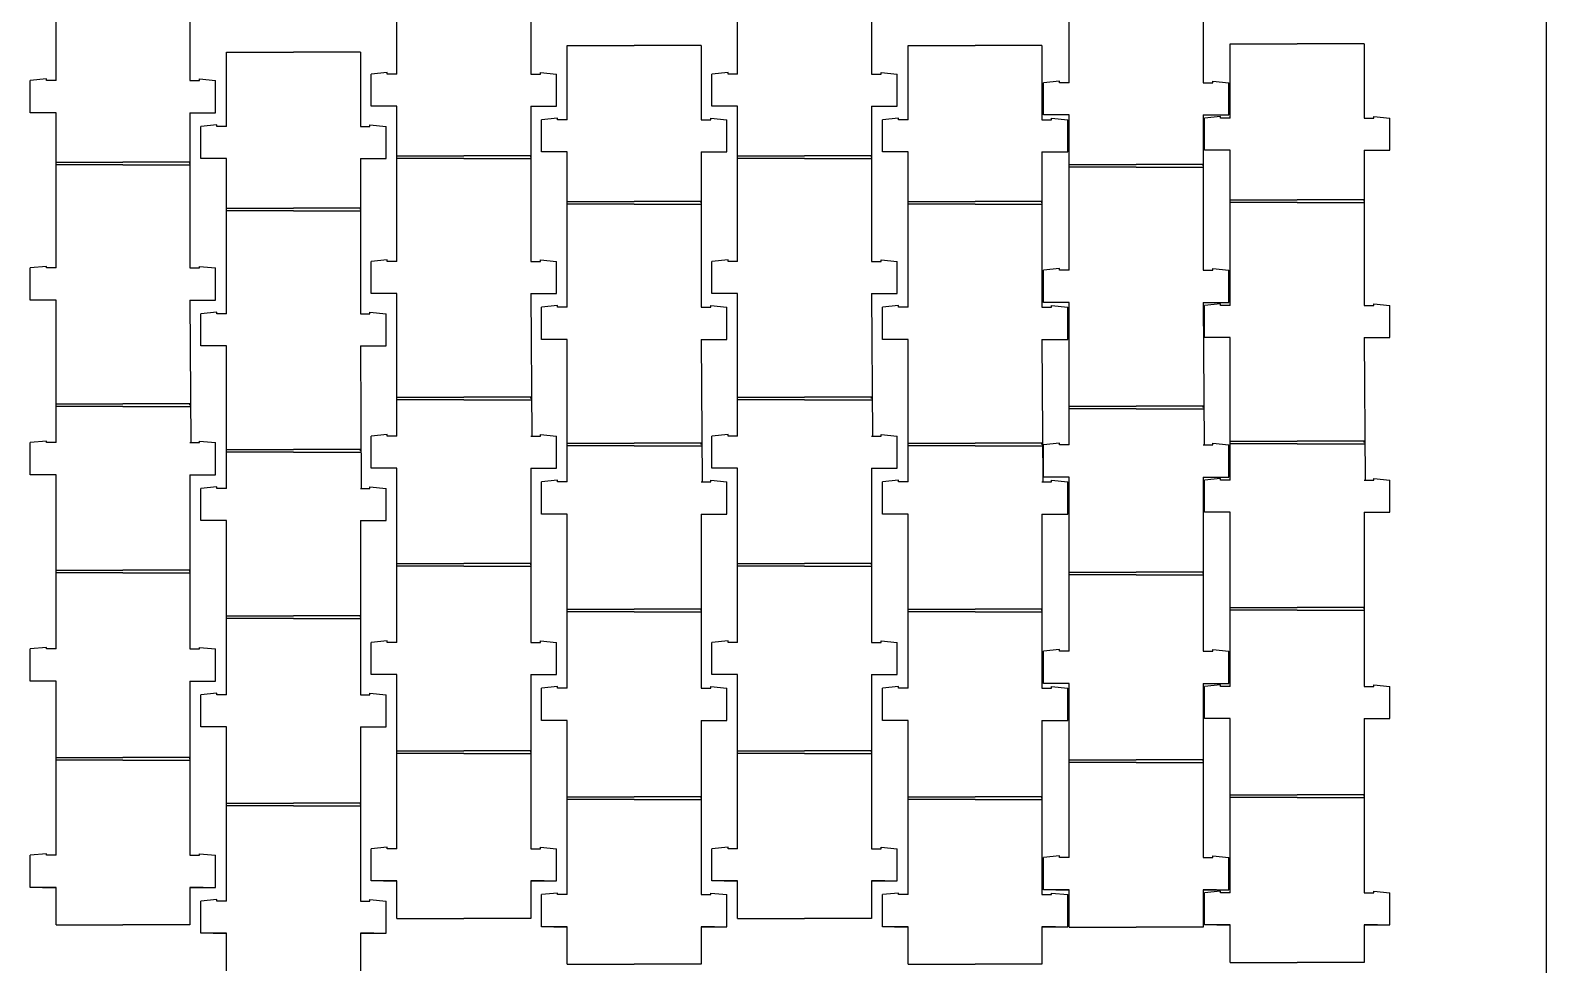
# Model space of a CAD drawing. Header units: inches. Extents: x 1422.9 to 1482.5, y 123.1 to 197.2.
# Drawn here: x 1474.8 to 1480.46, y 150.81 to 154.3 of the extents above; entities that cross this region are included whole.
import ezdxf

# ---------------------------------------------------------------- set-up
doc = ezdxf.new("R2010")
doc.units = ezdxf.units.IN
doc.header["$LTSCALE"] = 0.2
doc.header["$MEASUREMENT"] = 0
doc.layers.add('FLEXURES', color=1, linetype='Continuous')
doc.layers.add('OUTLINES', color=250, linetype='Continuous')

msp = doc.modelspace()

# ---------------------------------------------------------------- linework, layer by layer
at = {"layer": 'FLEXURES'}
for p, q in [((1474.8917, 153.801), (1474.8917, 153.806)), ((1474.8917, 153.806), (1475.1417, 153.806)), ((1475.1417, 153.796), (1474.8917, 153.796)), ((1475.3917, 153.806), (1475.1417, 153.806)), ((1475.1417, 153.796), (1475.3917, 153.796)), ((1475.3917, 153.801), (1475.3917, 153.806)), ((1476.1643, 153.8254), (1476.1643, 153.8304)), ((1476.1643, 153.8304), (1476.4143, 153.8304)), ((1476.4143, 153.8204), (1476.1643, 153.8204)), ((1476.6643, 153.8304), (1476.4143, 153.8304)), ((1476.4143, 153.8204), (1476.6643, 153.8204)), ((1476.6643, 153.8254), (1476.6643, 153.8304)), ((1477.4369, 153.8254), (1477.4369, 153.8304)), ((1477.4369, 153.8304), (1477.6869, 153.8304)), ((1477.6869, 153.8204), (1477.4369, 153.8204)), ((1477.9369, 153.8304), (1477.6869, 153.8304)), ((1477.6869, 153.8204), (1477.9369, 153.8204)), ((1477.9369, 153.8254), (1477.9369, 153.8304)), ((1478.6749, 153.7926), (1478.6749, 153.7976)), ((1478.6749, 153.7976), (1478.9249, 153.7976)), ((1478.9249, 153.7876), (1478.6749, 153.7876)), ((1479.1749, 153.7976), (1478.9249, 153.7976)), ((1478.9249, 153.7876), (1479.1749, 153.7876)), ((1479.1749, 153.7926), (1479.1749, 153.7976)), ((1475.528, 153.6298), (1475.528, 153.6348)), ((1475.528, 153.6348), (1475.778, 153.6348)), ((1475.778, 153.6248), (1475.528, 153.6248)), ((1476.028, 153.6348), (1475.778, 153.6348)), ((1475.778, 153.6248), (1476.028, 153.6248)), ((1476.028, 153.6298), (1476.028, 153.6348)), ((1476.8006, 153.6543), (1476.8006, 153.6593)), ((1476.8006, 153.6593), (1477.0506, 153.6593)), ((1477.0506, 153.6493), (1476.8006, 153.6493)), ((1477.3006, 153.6593), (1477.0506, 153.6593)), ((1477.0506, 153.6493), (1477.3006, 153.6493)), ((1477.3006, 153.6543), (1477.3006, 153.6593)), ((1478.0732, 153.6543), (1478.0732, 153.6593)), ((1478.0732, 153.6593), (1478.3232, 153.6593)), ((1478.3232, 153.6493), (1478.0732, 153.6493)), ((1478.5732, 153.6593), (1478.3232, 153.6593)), ((1478.3232, 153.6493), (1478.5732, 153.6493)), ((1478.5732, 153.6543), (1478.5732, 153.6593)), ((1479.2765, 153.6611), (1479.2765, 153.6661)), ((1479.2765, 153.6661), (1479.5265, 153.6661)), ((1479.5265, 153.6561), (1479.2765, 153.6561)), ((1479.7765, 153.6661), (1479.5265, 153.6661)), ((1479.5265, 153.6561), (1479.7765, 153.6561)), ((1479.7765, 153.6611), (1479.7765, 153.6661)), ((1474.8917, 152.8987), (1474.8917, 152.9037)), ((1474.8917, 152.9037), (1475.1417, 152.9037)), ((1475.1417, 152.8937), (1474.8917, 152.8937)), ((1475.3917, 152.9037), (1475.1417, 152.9037)), ((1475.1417, 152.8937), (1475.3917, 152.8937)), ((1475.3917, 152.8987), (1475.3917, 152.9037)), ((1476.1643, 152.9231), (1476.1643, 152.9281)), ((1476.1643, 152.9281), (1476.4143, 152.9281)), ((1476.4143, 152.9181), (1476.1643, 152.9181)), ((1476.6643, 152.9281), (1476.4143, 152.9281)), ((1476.4143, 152.9181), (1476.6643, 152.9181)), ((1476.6643, 152.9231), (1476.6643, 152.9281)), ((1477.4369, 152.9231), (1477.4369, 152.9281)), ((1477.4369, 152.9281), (1477.6869, 152.9281)), ((1477.6869, 152.9181), (1477.4369, 152.9181)), ((1477.9369, 152.9281), (1477.6869, 152.9281)), ((1477.6869, 152.9181), (1477.9369, 152.9181)), ((1477.9369, 152.9231), (1477.9369, 152.9281)), ((1478.6749, 152.8903), (1478.6749, 152.8953)), ((1478.6749, 152.8953), (1478.9249, 152.8953)), ((1478.9249, 152.8853), (1478.6749, 152.8853)), ((1479.1749, 152.8953), (1478.9249, 152.8953)), ((1478.9249, 152.8853), (1479.1749, 152.8853)), ((1479.1749, 152.8903), (1479.1749, 152.8953)), ((1475.528, 152.7275), (1475.528, 152.7325)), ((1475.528, 152.7325), (1475.778, 152.7325)), ((1475.778, 152.7225), (1475.528, 152.7225)), ((1476.028, 152.7325), (1475.778, 152.7325)), ((1475.778, 152.7225), (1476.028, 152.7225)), ((1476.028, 152.7275), (1476.028, 152.7325)), ((1476.8006, 152.752), (1476.8006, 152.757)), ((1476.8006, 152.757), (1477.0506, 152.757)), ((1477.0506, 152.747), (1476.8006, 152.747)), ((1477.3006, 152.757), (1477.0506, 152.757)), ((1477.0506, 152.747), (1477.3006, 152.747)), ((1477.3006, 152.752), (1477.3006, 152.757)), ((1478.0732, 152.752), (1478.0732, 152.757)), ((1478.0732, 152.757), (1478.3232, 152.757)), ((1478.3232, 152.747), (1478.0732, 152.747)), ((1478.5732, 152.757), (1478.3232, 152.757)), ((1478.3232, 152.747), (1478.5732, 152.747)), ((1478.5732, 152.752), (1478.5732, 152.757)), ((1479.2765, 152.7588), (1479.2765, 152.7638)), ((1479.2765, 152.7638), (1479.5265, 152.7638)), ((1479.5265, 152.7538), (1479.2765, 152.7538)), ((1479.7765, 152.7638), (1479.5265, 152.7638)), ((1479.5265, 152.7538), (1479.7765, 152.7538)), ((1479.7765, 152.7588), (1479.7765, 152.7638)), ((1474.8917, 152.278), (1474.8917, 152.283)), ((1474.8917, 152.283), (1475.1417, 152.283)), ((1475.1417, 152.273), (1474.8917, 152.273)), ((1475.3917, 152.283), (1475.1417, 152.283)), ((1475.1417, 152.273), (1475.3917, 152.273)), ((1475.3917, 152.278), (1475.3917, 152.283)), ((1476.1643, 152.3024), (1476.1643, 152.3074)), ((1476.1643, 152.3074), (1476.4143, 152.3074)), ((1476.4143, 152.2974), (1476.1643, 152.2974)), ((1476.6643, 152.3074), (1476.4143, 152.3074)), ((1476.4143, 152.2974), (1476.6643, 152.2974)), ((1476.6643, 152.3024), (1476.6643, 152.3074)), ((1477.4369, 152.3024), (1477.4369, 152.3074)), ((1477.4369, 152.3074), (1477.6869, 152.3074)), ((1477.6869, 152.2974), (1477.4369, 152.2974)), ((1477.9369, 152.3074), (1477.6869, 152.3074)), ((1477.6869, 152.2974), (1477.9369, 152.2974)), ((1477.9369, 152.3024), (1477.9369, 152.3074)), ((1478.6749, 152.2696), (1478.6749, 152.2746)), ((1478.6749, 152.2746), (1478.9249, 152.2746)), ((1478.9249, 152.2646), (1478.6749, 152.2646)), ((1479.1749, 152.2746), (1478.9249, 152.2746)), ((1478.9249, 152.2646), (1479.1749, 152.2646)), ((1479.1749, 152.2696), (1479.1749, 152.2746)), ((1479.2765, 152.1381), (1479.2765, 152.1431)), ((1479.2765, 152.1431), (1479.5265, 152.1431)), ((1479.7765, 152.1431), (1479.5265, 152.1431)), ((1479.7765, 152.1381), (1479.7765, 152.1431)), ((1475.528, 152.1068), (1475.528, 152.1118)), ((1475.528, 152.1118), (1475.778, 152.1118)), ((1475.778, 152.1018), (1475.528, 152.1018)), ((1476.028, 152.1118), (1475.778, 152.1118)), ((1475.778, 152.1018), (1476.028, 152.1018)), ((1476.028, 152.1068), (1476.028, 152.1118)), ((1476.8006, 152.1313), (1476.8006, 152.1363)), ((1476.8006, 152.1363), (1477.0506, 152.1363)), ((1477.0506, 152.1263), (1476.8006, 152.1263)), ((1477.3006, 152.1363), (1477.0506, 152.1363)), ((1477.0506, 152.1263), (1477.3006, 152.1263)), ((1477.3006, 152.1313), (1477.3006, 152.1363)), ((1478.0732, 152.1313), (1478.0732, 152.1363)), ((1478.0732, 152.1363), (1478.3232, 152.1363)), ((1478.3232, 152.1263), (1478.0732, 152.1263)), ((1478.5732, 152.1363), (1478.3232, 152.1363)), ((1478.3232, 152.1263), (1478.5732, 152.1263)), ((1478.5732, 152.1313), (1478.5732, 152.1363)), ((1479.5265, 152.1331), (1479.2765, 152.1331)), ((1479.5265, 152.1331), (1479.7765, 152.1331)), ((1474.8917, 151.578), (1474.8917, 151.583)), ((1474.8917, 151.583), (1475.1417, 151.583)), ((1475.3917, 151.583), (1475.1417, 151.583)), ((1475.3917, 151.578), (1475.3917, 151.583)), ((1476.1643, 151.6024), (1476.1643, 151.6074)), ((1476.1643, 151.6074), (1476.4143, 151.6074)), ((1476.4143, 151.5974), (1476.1643, 151.5974)), ((1476.6643, 151.6074), (1476.4143, 151.6074)), ((1476.4143, 151.5974), (1476.6643, 151.5974)), ((1476.6643, 151.6024), (1476.6643, 151.6074)), ((1477.4369, 151.6024), (1477.4369, 151.6074)), ((1477.4369, 151.6074), (1477.6869, 151.6074)), ((1477.6869, 151.5974), (1477.4369, 151.5974)), ((1477.9369, 151.6074), (1477.6869, 151.6074)), ((1477.6869, 151.5974), (1477.9369, 151.5974)), ((1477.9369, 151.6024), (1477.9369, 151.6074)), ((1475.1417, 151.573), (1474.8917, 151.573)), ((1475.1417, 151.573), (1475.3917, 151.573)), ((1478.6749, 151.5696), (1478.6749, 151.5746)), ((1478.6749, 151.5746), (1478.9249, 151.5746)), ((1478.9249, 151.5646), (1478.6749, 151.5646)), ((1479.1749, 151.5746), (1478.9249, 151.5746)), ((1478.9249, 151.5646), (1479.1749, 151.5646)), ((1479.1749, 151.5696), (1479.1749, 151.5746)), ((1475.528, 151.4068), (1475.528, 151.4118)), ((1475.528, 151.4118), (1475.778, 151.4118)), ((1476.028, 151.4118), (1475.778, 151.4118)), ((1476.028, 151.4068), (1476.028, 151.4118)), ((1476.8006, 151.4313), (1476.8006, 151.4363)), ((1476.8006, 151.4363), (1477.0506, 151.4363)), ((1477.0506, 151.4263), (1476.8006, 151.4263)), ((1477.3006, 151.4363), (1477.0506, 151.4363)), ((1477.0506, 151.4263), (1477.3006, 151.4263)), ((1477.3006, 151.4313), (1477.3006, 151.4363)), ((1478.0732, 151.4313), (1478.0732, 151.4363)), ((1478.0732, 151.4363), (1478.3232, 151.4363)), ((1478.3232, 151.4263), (1478.0732, 151.4263)), ((1478.5732, 151.4363), (1478.3232, 151.4363)), ((1478.3232, 151.4263), (1478.5732, 151.4263)), ((1478.5732, 151.4313), (1478.5732, 151.4363)), ((1479.2765, 151.4381), (1479.2765, 151.4431)), ((1479.2765, 151.4431), (1479.5265, 151.4431)), ((1479.5265, 151.4331), (1479.2765, 151.4331)), ((1479.7765, 151.4431), (1479.5265, 151.4431)), ((1479.5265, 151.4331), (1479.7765, 151.4331)), ((1479.7765, 151.4381), (1479.7765, 151.4431)), ((1475.778, 151.4018), (1475.528, 151.4018)), ((1475.778, 151.4018), (1476.028, 151.4018))]:
    msp.add_line(p, q, dxfattribs=at)
at = {"layer": 'OUTLINES'}
for p, q in [((1480.4578, 147.2325), (1480.4578, 158.2325)), ((1476.1643, 154.1354), (1476.1643, 154.4129)), ((1476.6643, 154.4129), (1476.6643, 154.1354)), ((1477.4369, 154.1354), (1477.4369, 154.4129)), ((1477.9369, 154.4129), (1477.9369, 154.1354)), ((1474.8917, 154.111), (1474.8917, 154.3885)), ((1475.3917, 154.3885), (1475.3917, 154.111)), ((1478.6749, 154.1026), (1478.6749, 154.3801)), ((1479.1749, 154.3801), (1479.1749, 154.1026)), ((1476.8006, 154.2418), (1477.0506, 154.2418)), ((1476.8006, 153.9643), (1476.8006, 154.2418)), ((1477.3006, 154.2418), (1477.0506, 154.2418)), ((1477.3006, 154.2418), (1477.3006, 153.9643)), ((1478.0732, 154.2418), (1478.3232, 154.2418)), ((1478.0732, 153.9643), (1478.0732, 154.2418)), ((1478.5732, 154.2418), (1478.3232, 154.2418)), ((1478.5732, 154.2418), (1478.5732, 153.9643)), ((1479.2765, 154.2486), (1479.5265, 154.2486)), ((1479.2765, 153.9711), (1479.2765, 154.2486)), ((1479.7765, 154.2486), (1479.5265, 154.2486)), ((1479.7765, 154.2486), (1479.7765, 153.9711)), ((1475.528, 154.2173), (1475.778, 154.2173)), ((1475.528, 153.9398), (1475.528, 154.2173)), ((1476.028, 154.2173), (1475.778, 154.2173)), ((1476.028, 154.2173), (1476.028, 153.9398)), ((1476.1283, 154.1414), (1476.0683, 154.1354)), ((1476.0683, 154.0154), (1476.0683, 154.1354)), ((1476.1283, 154.1354), (1476.1283, 154.1414)), ((1476.1643, 154.1354), (1476.1283, 154.1354)), ((1476.6643, 154.1354), (1476.7003, 154.1354)), ((1476.7003, 154.1354), (1476.7003, 154.1414)), ((1476.7003, 154.1414), (1476.7603, 154.1354)), ((1476.7603, 154.0154), (1476.7603, 154.1354)), ((1477.4009, 154.1414), (1477.3409, 154.1354)), ((1477.3409, 154.0154), (1477.3409, 154.1354)), ((1477.4009, 154.1354), (1477.4009, 154.1414)), ((1477.4369, 154.1354), (1477.4009, 154.1354)), ((1477.9369, 154.1354), (1477.9729, 154.1354)), ((1477.9729, 154.1354), (1477.9729, 154.1414)), ((1477.9729, 154.1414), (1478.0329, 154.1354)), ((1478.0329, 154.0154), (1478.0329, 154.1354)), ((1474.8557, 154.117), (1474.7957, 154.111)), ((1474.7957, 153.991), (1474.7957, 154.111)), ((1474.8557, 154.111), (1474.8557, 154.117)), ((1474.8917, 154.111), (1474.8557, 154.111)), ((1475.3917, 154.111), (1475.4277, 154.111)), ((1475.4277, 154.111), (1475.4277, 154.117)), ((1475.4277, 154.117), (1475.4877, 154.111)), ((1475.4877, 153.991), (1475.4877, 154.111)), ((1478.6389, 154.1086), (1478.5789, 154.1026)), ((1478.5789, 153.9826), (1478.5789, 154.1026)), ((1478.6389, 154.1026), (1478.6389, 154.1086)), ((1478.6749, 154.1026), (1478.6389, 154.1026)), ((1479.1749, 154.1026), (1479.2109, 154.1026)), ((1479.2109, 154.1026), (1479.2109, 154.1086)), ((1479.2109, 154.1086), (1479.2709, 154.1026)), ((1479.2709, 153.9826), (1479.2709, 154.1026)), ((1476.1643, 154.0154), (1476.0683, 154.0154)), ((1476.1283, 154.0154), (1476.0683, 154.0154)), ((1476.1643, 154.0154), (1476.1283, 154.0154)), ((1476.1643, 153.4354), (1476.1643, 154.0154)), ((1476.6643, 154.0154), (1476.7603, 154.0154)), ((1476.6643, 154.0154), (1476.7003, 154.0154)), ((1476.6643, 154.0154), (1476.6643, 153.4354)), ((1476.7003, 154.0154), (1476.7603, 154.0154)), ((1477.4369, 154.0154), (1477.3409, 154.0154)), ((1477.4009, 154.0154), (1477.3409, 154.0154)), ((1477.4369, 154.0154), (1477.4009, 154.0154)), ((1477.4369, 153.4354), (1477.4369, 154.0154)), ((1477.9369, 154.0154), (1478.0329, 154.0154)), ((1477.9369, 154.0154), (1477.9729, 154.0154)), ((1477.9369, 154.0154), (1477.9369, 153.4354)), ((1477.9729, 154.0154), (1478.0329, 154.0154)), ((1474.8917, 153.991), (1474.7957, 153.991)), ((1474.8557, 153.991), (1474.7957, 153.991)), ((1474.8917, 153.991), (1474.8557, 153.991)), ((1474.8917, 153.411), (1474.8917, 153.991)), ((1475.3917, 153.991), (1475.4877, 153.991)), ((1475.3917, 153.991), (1475.4277, 153.991)), ((1475.3917, 153.991), (1475.3917, 153.411)), ((1475.4277, 153.991), (1475.4877, 153.991)), ((1476.7646, 153.9703), (1476.7046, 153.9643)), ((1476.7046, 153.8443), (1476.7046, 153.9643)), ((1476.7646, 153.9643), (1476.7646, 153.9703)), ((1476.8006, 153.9643), (1476.7646, 153.9643)), ((1477.3006, 153.9643), (1477.3366, 153.9643)), ((1477.3366, 153.9643), (1477.3366, 153.9703)), ((1477.3366, 153.9703), (1477.3966, 153.9643)), ((1477.3966, 153.8443), (1477.3966, 153.9643)), ((1478.0372, 153.9703), (1477.9772, 153.9643)), ((1477.9772, 153.8443), (1477.9772, 153.9643)), ((1478.0372, 153.9643), (1478.0372, 153.9703)), ((1478.0732, 153.9643), (1478.0372, 153.9643)), ((1478.5732, 153.9643), (1478.6092, 153.9643)), ((1478.6749, 153.9826), (1478.5789, 153.9826)), ((1478.6389, 153.9826), (1478.5789, 153.9826)), ((1478.6092, 153.9643), (1478.6092, 153.9703)), ((1478.6092, 153.9703), (1478.6692, 153.9643)), ((1478.6749, 153.9826), (1478.6389, 153.9826)), ((1478.6692, 153.8443), (1478.6692, 153.9643)), ((1478.6749, 153.4026), (1478.6749, 153.9826)), ((1479.1749, 153.9826), (1479.2709, 153.9826)), ((1479.1749, 153.9826), (1479.2109, 153.9826)), ((1479.1749, 153.9826), (1479.1749, 153.4026)), ((1479.2405, 153.9771), (1479.1805, 153.9711)), ((1479.1805, 153.8511), (1479.1805, 153.9711)), ((1479.2109, 153.9826), (1479.2709, 153.9826)), ((1479.2405, 153.9711), (1479.2405, 153.9771)), ((1479.2765, 153.9711), (1479.2405, 153.9711)), ((1479.7765, 153.9711), (1479.8125, 153.9711)), ((1479.8125, 153.9711), (1479.8125, 153.9771)), ((1479.8125, 153.9771), (1479.8725, 153.9711)), ((1479.8725, 153.8511), (1479.8725, 153.9711)), ((1475.492, 153.9458), (1475.432, 153.9398)), ((1475.432, 153.8198), (1475.432, 153.9398)), ((1475.492, 153.9398), (1475.492, 153.9458)), ((1475.528, 153.9398), (1475.492, 153.9398)), ((1476.028, 153.9398), (1476.064, 153.9398)), ((1476.064, 153.9398), (1476.064, 153.9458)), ((1476.064, 153.9458), (1476.124, 153.9398)), ((1476.124, 153.8198), (1476.124, 153.9398)), ((1476.8006, 153.8443), (1476.7046, 153.8443)), ((1476.7646, 153.8443), (1476.7046, 153.8443)), ((1476.8006, 153.8443), (1476.7646, 153.8443)), ((1476.8006, 153.2643), (1476.8006, 153.8443)), ((1477.3006, 153.8443), (1477.3966, 153.8443)), ((1477.3006, 153.8443), (1477.3366, 153.8443)), ((1477.3006, 153.8443), (1477.3006, 153.2643)), ((1477.3366, 153.8443), (1477.3966, 153.8443)), ((1478.0732, 153.8443), (1477.9772, 153.8443)), ((1478.0372, 153.8443), (1477.9772, 153.8443)), ((1478.0732, 153.8443), (1478.0372, 153.8443)), ((1478.0732, 153.2643), (1478.0732, 153.8443)), ((1478.5732, 153.8443), (1478.6692, 153.8443)), ((1478.5732, 153.8443), (1478.6092, 153.8443)), ((1478.5732, 153.8443), (1478.5732, 153.2643)), ((1478.6092, 153.8443), (1478.6692, 153.8443)), ((1479.2765, 153.8511), (1479.1805, 153.8511)), ((1479.2405, 153.8511), (1479.1805, 153.8511)), ((1479.2765, 153.8511), (1479.2405, 153.8511)), ((1479.2765, 153.2711), (1479.2765, 153.8511)), ((1479.7765, 153.8511), (1479.8725, 153.8511)), ((1479.7765, 153.8511), (1479.8125, 153.8511)), ((1479.7765, 153.8511), (1479.7765, 153.2711)), ((1479.8125, 153.8511), (1479.8725, 153.8511)), ((1475.528, 153.8198), (1475.432, 153.8198)), ((1475.492, 153.8198), (1475.432, 153.8198)), ((1475.528, 153.8198), (1475.492, 153.8198)), ((1475.528, 153.2398), (1475.528, 153.8198)), ((1476.028, 153.8198), (1476.124, 153.8198)), ((1476.028, 153.8198), (1476.064, 153.8198)), ((1476.028, 153.8198), (1476.028, 153.2398)), ((1476.064, 153.8198), (1476.124, 153.8198)), ((1474.8557, 153.417), (1474.7957, 153.411)), ((1474.7957, 153.291), (1474.7957, 153.411)), ((1474.8557, 153.411), (1474.8557, 153.417)), ((1474.8917, 153.411), (1474.8557, 153.411)), ((1475.3917, 153.411), (1475.4277, 153.411)), ((1475.4277, 153.411), (1475.4277, 153.417)), ((1475.4277, 153.417), (1475.4877, 153.411)), ((1475.4877, 153.291), (1475.4877, 153.411)), ((1476.1283, 153.4414), (1476.0683, 153.4354)), ((1476.0683, 153.3154), (1476.0683, 153.4354)), ((1476.1283, 153.4354), (1476.1283, 153.4414)), ((1476.1643, 153.4354), (1476.1283, 153.4354)), ((1476.6643, 153.4354), (1476.7003, 153.4354)), ((1476.7003, 153.4354), (1476.7003, 153.4414)), ((1476.7003, 153.4414), (1476.7603, 153.4354)), ((1476.7603, 153.3154), (1476.7603, 153.4354)), ((1477.4009, 153.4414), (1477.3409, 153.4354)), ((1477.3409, 153.3154), (1477.3409, 153.4354)), ((1477.4009, 153.4354), (1477.4009, 153.4414)), ((1477.4369, 153.4354), (1477.4009, 153.4354)), ((1477.9369, 153.4354), (1477.9729, 153.4354)), ((1477.9729, 153.4354), (1477.9729, 153.4414)), ((1477.9729, 153.4414), (1478.0329, 153.4354)), ((1478.0329, 153.3154), (1478.0329, 153.4354)), ((1478.6389, 153.4086), (1478.5789, 153.4026)), ((1478.5789, 153.2826), (1478.5789, 153.4026)), ((1478.6389, 153.4026), (1478.6389, 153.4086)), ((1478.6749, 153.4026), (1478.6389, 153.4026)), ((1479.1749, 153.4026), (1479.2109, 153.4026)), ((1479.2109, 153.4026), (1479.2109, 153.4086)), ((1479.2109, 153.4086), (1479.2709, 153.4026)), ((1479.2709, 153.2826), (1479.2709, 153.4026)), ((1474.8917, 153.291), (1474.7957, 153.291)), ((1474.8557, 153.291), (1474.7957, 153.291)), ((1474.8917, 153.291), (1474.8557, 153.291)), ((1474.8917, 152.7587), (1474.8917, 153.291)), ((1475.3917, 153.291), (1475.4877, 153.291)), ((1475.3917, 153.291), (1475.4277, 153.291)), ((1475.3917, 153.291), (1475.3953, 152.7587)), ((1475.4277, 153.291), (1475.4877, 153.291)), ((1476.1643, 153.3154), (1476.0683, 153.3154)), ((1476.1283, 153.3154), (1476.0683, 153.3154)), ((1476.1643, 153.3154), (1476.1283, 153.3154)), ((1476.1643, 152.7831), (1476.1643, 153.3154)), ((1476.6643, 153.3154), (1476.7603, 153.3154)), ((1476.6643, 153.3154), (1476.7003, 153.3154)), ((1476.6643, 153.3154), (1476.6679, 152.7831)), ((1476.7003, 153.3154), (1476.7603, 153.3154)), ((1477.4369, 153.3154), (1477.3409, 153.3154)), ((1477.4009, 153.3154), (1477.3409, 153.3154)), ((1477.4369, 153.3154), (1477.4009, 153.3154)), ((1477.4369, 152.7831), (1477.4369, 153.3154)), ((1477.9369, 153.3154), (1478.0329, 153.3154)), ((1477.9369, 153.3154), (1477.9729, 153.3154)), ((1477.9369, 153.3154), (1477.9405, 152.7831)), ((1477.9729, 153.3154), (1478.0329, 153.3154)), ((1478.6749, 153.2826), (1478.5789, 153.2826)), ((1478.6389, 153.2826), (1478.5789, 153.2826)), ((1478.6749, 153.2826), (1478.6389, 153.2826)), ((1478.6749, 152.7503), (1478.6749, 153.2826)), ((1479.1749, 153.2826), (1479.2709, 153.2826)), ((1479.1749, 153.2826), (1479.2109, 153.2826)), ((1479.1749, 153.2826), (1479.1785, 152.7503)), ((1479.2405, 153.2771), (1479.1805, 153.2711)), ((1479.2109, 153.2826), (1479.2709, 153.2826)), ((1479.2405, 153.2711), (1479.2405, 153.2771)), ((1479.8125, 153.2711), (1479.8125, 153.2771)), ((1479.8125, 153.2771), (1479.8725, 153.2711)), ((1475.492, 153.2458), (1475.432, 153.2398)), ((1475.432, 153.1198), (1475.432, 153.2398)), ((1475.492, 153.2398), (1475.492, 153.2458)), ((1475.528, 153.2398), (1475.492, 153.2398)), ((1476.028, 153.2398), (1476.064, 153.2398)), ((1476.064, 153.2398), (1476.064, 153.2458)), ((1476.064, 153.2458), (1476.124, 153.2398)), ((1476.124, 153.1198), (1476.124, 153.2398)), ((1476.7646, 153.2703), (1476.7046, 153.2643)), ((1476.7046, 153.1443), (1476.7046, 153.2643)), ((1476.7646, 153.2643), (1476.7646, 153.2703)), ((1476.8006, 153.2643), (1476.7646, 153.2643)), ((1477.3006, 153.2643), (1477.3366, 153.2643)), ((1477.3366, 153.2643), (1477.3366, 153.2703)), ((1477.3366, 153.2703), (1477.3966, 153.2643)), ((1477.3966, 153.1443), (1477.3966, 153.2643)), ((1478.0372, 153.2703), (1477.9772, 153.2643)), ((1477.9772, 153.1443), (1477.9772, 153.2643)), ((1478.0372, 153.2643), (1478.0372, 153.2703)), ((1478.0732, 153.2643), (1478.0372, 153.2643)), ((1478.5732, 153.2643), (1478.6092, 153.2643)), ((1478.6092, 153.2643), (1478.6092, 153.2703)), ((1478.6092, 153.2703), (1478.6692, 153.2643)), ((1478.6692, 153.1443), (1478.6692, 153.2643)), ((1479.1805, 153.1511), (1479.1805, 153.2711)), ((1479.2765, 153.2711), (1479.2405, 153.2711)), ((1479.7765, 153.2711), (1479.8125, 153.2711)), ((1479.8725, 153.1511), (1479.8725, 153.2711)), ((1475.528, 153.1198), (1475.432, 153.1198)), ((1475.492, 153.1198), (1475.432, 153.1198)), ((1475.528, 153.1198), (1475.492, 153.1198)), ((1475.528, 152.5875), (1475.528, 153.1198)), ((1476.028, 153.1198), (1476.124, 153.1198)), ((1476.028, 153.1198), (1476.064, 153.1198)), ((1476.028, 153.1198), (1476.0316, 152.5876)), ((1476.064, 153.1198), (1476.124, 153.1198)), ((1476.8006, 153.1443), (1476.7046, 153.1443)), ((1476.7646, 153.1443), (1476.7046, 153.1443)), ((1476.8006, 153.1443), (1476.7646, 153.1443)), ((1476.8006, 152.612), (1476.8006, 153.1443)), ((1477.3006, 153.1443), (1477.3966, 153.1443)), ((1477.3006, 153.1443), (1477.3366, 153.1443)), ((1477.3006, 153.1443), (1477.3042, 152.612)), ((1477.3366, 153.1443), (1477.3966, 153.1443)), ((1478.0732, 153.1443), (1477.9772, 153.1443)), ((1478.0372, 153.1443), (1477.9772, 153.1443)), ((1478.0732, 153.1443), (1478.0372, 153.1443)), ((1478.0732, 152.612), (1478.0732, 153.1443)), ((1478.5732, 153.1443), (1478.6692, 153.1443)), ((1478.5732, 153.1443), (1478.6092, 153.1443)), ((1478.5732, 153.1443), (1478.5768, 152.612)), ((1478.6092, 153.1443), (1478.6692, 153.1443)), ((1479.2765, 153.1511), (1479.1805, 153.1511)), ((1479.2405, 153.1511), (1479.1805, 153.1511)), ((1479.2765, 153.1511), (1479.2405, 153.1511)), ((1479.2765, 152.6188), (1479.2765, 153.1511)), ((1479.7765, 153.1511), (1479.8725, 153.1511)), ((1479.7765, 153.1511), (1479.8125, 153.1511)), ((1479.7765, 153.1511), (1479.7801, 152.6188)), ((1479.8125, 153.1511), (1479.8725, 153.1511)), ((1474.8557, 152.7647), (1474.7957, 152.7587)), ((1474.8557, 152.7587), (1474.8557, 152.7647)), ((1475.4277, 152.7587), (1475.4277, 152.7647)), ((1475.4277, 152.7647), (1475.4877, 152.7587)), ((1476.1283, 152.7891), (1476.0683, 152.7831)), ((1476.0683, 152.6631), (1476.0683, 152.7831)), ((1476.1283, 152.7831), (1476.1283, 152.7891)), ((1476.1643, 152.7831), (1476.1283, 152.7831)), ((1476.6643, 152.7831), (1476.7003, 152.7831)), ((1476.7003, 152.7831), (1476.7003, 152.7891)), ((1476.7003, 152.7891), (1476.7603, 152.7831)), ((1476.7603, 152.6631), (1476.7603, 152.7831)), ((1477.4009, 152.7891), (1477.3409, 152.7831)), ((1477.3409, 152.6631), (1477.3409, 152.7831)), ((1477.4009, 152.7831), (1477.4009, 152.7891)), ((1477.4369, 152.7831), (1477.4009, 152.7831)), ((1477.9369, 152.7831), (1477.9729, 152.7831)), ((1477.9729, 152.7831), (1477.9729, 152.7891)), ((1477.9729, 152.7891), (1478.0329, 152.7831)), ((1478.0329, 152.6631), (1478.0329, 152.7831)), ((1474.7957, 152.6387), (1474.7957, 152.7587)), ((1474.8917, 152.7587), (1474.8557, 152.7587)), ((1475.3917, 152.7587), (1475.4277, 152.7587)), ((1475.4877, 152.6387), (1475.4877, 152.7587)), ((1478.6389, 152.7563), (1478.5789, 152.7503)), ((1478.5789, 152.6303), (1478.5789, 152.7503)), ((1478.6389, 152.7503), (1478.6389, 152.7563)), ((1478.6749, 152.7503), (1478.6389, 152.7503)), ((1479.1749, 152.7503), (1479.2109, 152.7503)), ((1479.2109, 152.7503), (1479.2109, 152.7563)), ((1479.2109, 152.7563), (1479.2709, 152.7503)), ((1479.2709, 152.6303), (1479.2709, 152.7503)), ((1476.1643, 152.6631), (1476.0683, 152.6631)), ((1476.1283, 152.6631), (1476.0683, 152.6631)), ((1476.1643, 152.6631), (1476.1283, 152.6631)), ((1476.1643, 152.0124), (1476.1643, 152.6631)), ((1476.6643, 152.6631), (1476.7603, 152.6631)), ((1476.6643, 152.6631), (1476.7003, 152.6631)), ((1476.6643, 152.6631), (1476.6643, 152.0124)), ((1476.7003, 152.6631), (1476.7603, 152.6631)), ((1477.4369, 152.6631), (1477.3409, 152.6631)), ((1477.4009, 152.6631), (1477.3409, 152.6631)), ((1477.4369, 152.6631), (1477.4009, 152.6631)), ((1477.4369, 152.0124), (1477.4369, 152.6631)), ((1477.9369, 152.6631), (1478.0329, 152.6631)), ((1477.9369, 152.6631), (1477.9729, 152.6631)), ((1477.9369, 152.6631), (1477.9369, 152.0124)), ((1477.9729, 152.6631), (1478.0329, 152.6631)), ((1474.8917, 152.6387), (1474.7957, 152.6387)), ((1474.8557, 152.6387), (1474.7957, 152.6387)), ((1474.8917, 152.6387), (1474.8557, 152.6387)), ((1474.8917, 151.988), (1474.8917, 152.6387)), ((1475.3917, 152.6387), (1475.4877, 152.6387)), ((1475.3917, 152.6387), (1475.4277, 152.6387)), ((1475.3917, 152.6387), (1475.3917, 151.988)), ((1475.4277, 152.6387), (1475.4877, 152.6387)), ((1476.7646, 152.618), (1476.7046, 152.612)), ((1476.7046, 152.492), (1476.7046, 152.612)), ((1476.7646, 152.612), (1476.7646, 152.618)), ((1476.8006, 152.612), (1476.7646, 152.612)), ((1477.3006, 152.612), (1477.3366, 152.612)), ((1477.3366, 152.612), (1477.3366, 152.618)), ((1477.3366, 152.618), (1477.3966, 152.612)), ((1477.3966, 152.492), (1477.3966, 152.612)), ((1478.0372, 152.618), (1477.9772, 152.612)), ((1477.9772, 152.492), (1477.9772, 152.612)), ((1478.0372, 152.612), (1478.0372, 152.618)), ((1478.0732, 152.612), (1478.0372, 152.612)), ((1478.5732, 152.612), (1478.6092, 152.612)), ((1478.6749, 152.6303), (1478.5789, 152.6303)), ((1478.6389, 152.6303), (1478.5789, 152.6303)), ((1478.6092, 152.612), (1478.6092, 152.618)), ((1478.6092, 152.618), (1478.6692, 152.612)), ((1478.6749, 152.6303), (1478.6389, 152.6303)), ((1478.6692, 152.492), (1478.6692, 152.612)), ((1478.6749, 151.9796), (1478.6749, 152.6303)), ((1479.1749, 152.6303), (1479.2709, 152.6303)), ((1479.1749, 152.6303), (1479.2109, 152.6303)), ((1479.1749, 152.6303), (1479.1749, 151.9796)), ((1479.2405, 152.6248), (1479.1805, 152.6188)), ((1479.1805, 152.4988), (1479.1805, 152.6188)), ((1479.2109, 152.6303), (1479.2709, 152.6303)), ((1479.2405, 152.6188), (1479.2405, 152.6248)), ((1479.2765, 152.6188), (1479.2405, 152.6188)), ((1479.7765, 152.6188), (1479.8125, 152.6188)), ((1479.8125, 152.6188), (1479.8125, 152.6248)), ((1479.8125, 152.6248), (1479.8725, 152.6188)), ((1479.8725, 152.4988), (1479.8725, 152.6188)), ((1475.492, 152.5935), (1475.432, 152.5875)), ((1475.432, 152.4675), (1475.432, 152.5875)), ((1475.492, 152.5875), (1475.492, 152.5935)), ((1475.528, 152.5875), (1475.492, 152.5875)), ((1476.028, 152.5875), (1476.064, 152.5875)), ((1476.064, 152.5875), (1476.064, 152.5935)), ((1476.064, 152.5935), (1476.124, 152.5875)), ((1476.124, 152.4675), (1476.124, 152.5875)), ((1476.8006, 152.492), (1476.7046, 152.492)), ((1476.7646, 152.492), (1476.7046, 152.492)), ((1476.8006, 152.492), (1476.7646, 152.492)), ((1476.8006, 151.8413), (1476.8006, 152.492)), ((1477.3006, 152.492), (1477.3966, 152.492)), ((1477.3006, 152.492), (1477.3366, 152.492)), ((1477.3006, 152.492), (1477.3006, 151.8413)), ((1477.3366, 152.492), (1477.3966, 152.492)), ((1478.0732, 152.492), (1477.9772, 152.492)), ((1478.0372, 152.492), (1477.9772, 152.492)), ((1478.0732, 152.492), (1478.0372, 152.492)), ((1478.0732, 151.8413), (1478.0732, 152.492)), ((1478.5732, 152.492), (1478.6692, 152.492)), ((1478.5732, 152.492), (1478.6092, 152.492)), ((1478.5732, 152.492), (1478.5732, 151.8413)), ((1478.6092, 152.492), (1478.6692, 152.492)), ((1479.2765, 152.4988), (1479.1805, 152.4988)), ((1479.2405, 152.4988), (1479.1805, 152.4988)), ((1479.2765, 152.4988), (1479.2405, 152.4988)), ((1479.2765, 151.8481), (1479.2765, 152.4988)), ((1479.7765, 152.4988), (1479.8725, 152.4988)), ((1479.7765, 152.4988), (1479.8125, 152.4988)), ((1479.7765, 152.4988), (1479.7765, 151.8481)), ((1479.8125, 152.4988), (1479.8725, 152.4988)), ((1475.528, 152.4675), (1475.432, 152.4675)), ((1475.492, 152.4675), (1475.432, 152.4675)), ((1475.528, 152.4675), (1475.492, 152.4675)), ((1475.528, 151.8168), (1475.528, 152.4675)), ((1476.028, 152.4675), (1476.124, 152.4675)), ((1476.028, 152.4675), (1476.064, 152.4675)), ((1476.028, 152.4675), (1476.028, 151.8168)), ((1476.064, 152.4675), (1476.124, 152.4675)), ((1474.8557, 151.994), (1474.7957, 151.988)), ((1474.7957, 151.868), (1474.7957, 151.988)), ((1474.8557, 151.988), (1474.8557, 151.994)), ((1474.8917, 151.988), (1474.8557, 151.988)), ((1475.3917, 151.988), (1475.4277, 151.988)), ((1475.4277, 151.988), (1475.4277, 151.994)), ((1475.4277, 151.994), (1475.4877, 151.988)), ((1475.4877, 151.868), (1475.4877, 151.988)), ((1476.1283, 152.0184), (1476.0683, 152.0124)), ((1476.0683, 151.8924), (1476.0683, 152.0124)), ((1476.1283, 152.0124), (1476.1283, 152.0184)), ((1476.1643, 152.0124), (1476.1283, 152.0124)), ((1476.6643, 152.0124), (1476.7003, 152.0124)), ((1476.7003, 152.0124), (1476.7003, 152.0184)), ((1476.7003, 152.0184), (1476.7603, 152.0124)), ((1476.7603, 151.8924), (1476.7603, 152.0124)), ((1477.4009, 152.0184), (1477.3409, 152.0124)), ((1477.3409, 151.8924), (1477.3409, 152.0124)), ((1477.4009, 152.0124), (1477.4009, 152.0184)), ((1477.4369, 152.0124), (1477.4009, 152.0124)), ((1477.9369, 152.0124), (1477.9729, 152.0124)), ((1477.9729, 152.0124), (1477.9729, 152.0184)), ((1477.9729, 152.0184), (1478.0329, 152.0124)), ((1478.0329, 151.8924), (1478.0329, 152.0124)), ((1478.6389, 151.9856), (1478.5789, 151.9796)), ((1478.5789, 151.8596), (1478.5789, 151.9796)), ((1478.6389, 151.9796), (1478.6389, 151.9856)), ((1478.6749, 151.9796), (1478.6389, 151.9796)), ((1479.1749, 151.9796), (1479.2109, 151.9796)), ((1479.2109, 151.9796), (1479.2109, 151.9856)), ((1479.2109, 151.9856), (1479.2709, 151.9796)), ((1479.2709, 151.8596), (1479.2709, 151.9796)), ((1474.8917, 151.868), (1474.7957, 151.868)), ((1474.8557, 151.868), (1474.7957, 151.868)), ((1474.8917, 151.868), (1474.8557, 151.868)), ((1474.8917, 151.2173), (1474.8917, 151.868)), ((1475.3917, 151.868), (1475.4877, 151.868)), ((1475.3917, 151.868), (1475.4277, 151.868)), ((1475.3917, 151.868), (1475.3917, 151.2173)), ((1475.4277, 151.868), (1475.4877, 151.868)), ((1476.1643, 151.8924), (1476.0683, 151.8924)), ((1476.1283, 151.8924), (1476.0683, 151.8924)), ((1476.1643, 151.8924), (1476.1283, 151.8924)), ((1476.1643, 151.2417), (1476.1643, 151.8924)), ((1476.6643, 151.8924), (1476.7603, 151.8924)), ((1476.6643, 151.8924), (1476.7003, 151.8924)), ((1476.6643, 151.8924), (1476.6643, 151.2417)), ((1476.7003, 151.8924), (1476.7603, 151.8924)), ((1477.4369, 151.8924), (1477.3409, 151.8924)), ((1477.4009, 151.8924), (1477.3409, 151.8924)), ((1477.4369, 151.8924), (1477.4009, 151.8924)), ((1477.4369, 151.2417), (1477.4369, 151.8924)), ((1477.9369, 151.8924), (1478.0329, 151.8924)), ((1477.9369, 151.8924), (1477.9729, 151.8924)), ((1477.9369, 151.8924), (1477.9369, 151.2417)), ((1477.9729, 151.8924), (1478.0329, 151.8924)), ((1478.6749, 151.8596), (1478.5789, 151.8596)), ((1478.6389, 151.8596), (1478.5789, 151.8596)), ((1478.6749, 151.8596), (1478.6389, 151.8596)), ((1478.6749, 151.2089), (1478.6749, 151.8596)), ((1479.1749, 151.8596), (1479.2709, 151.8596)), ((1479.1749, 151.8596), (1479.2109, 151.8596)), ((1479.1749, 151.8596), (1479.1749, 151.2089)), ((1479.2109, 151.8596), (1479.2709, 151.8596)), ((1475.492, 151.8228), (1475.432, 151.8168)), ((1475.432, 151.6968), (1475.432, 151.8168)), ((1475.492, 151.8168), (1475.492, 151.8228)), ((1475.528, 151.8168), (1475.492, 151.8168)), ((1476.028, 151.8168), (1476.064, 151.8168)), ((1476.064, 151.8168), (1476.064, 151.8228)), ((1476.064, 151.8228), (1476.124, 151.8168)), ((1476.124, 151.6968), (1476.124, 151.8168)), ((1476.7646, 151.8473), (1476.7046, 151.8413)), ((1476.7046, 151.7213), (1476.7046, 151.8413)), ((1476.7646, 151.8413), (1476.7646, 151.8473)), ((1476.8006, 151.8413), (1476.7646, 151.8413)), ((1477.3006, 151.8413), (1477.3366, 151.8413)), ((1477.3366, 151.8413), (1477.3366, 151.8473)), ((1477.3366, 151.8473), (1477.3966, 151.8413)), ((1477.3966, 151.7213), (1477.3966, 151.8413)), ((1478.0372, 151.8473), (1477.9772, 151.8413)), ((1477.9772, 151.7213), (1477.9772, 151.8413)), ((1478.0372, 151.8413), (1478.0372, 151.8473)), ((1478.0732, 151.8413), (1478.0372, 151.8413)), ((1478.5732, 151.8413), (1478.6092, 151.8413)), ((1478.6092, 151.8413), (1478.6092, 151.8473)), ((1478.6092, 151.8473), (1478.6692, 151.8413)), ((1478.6692, 151.7213), (1478.6692, 151.8413)), ((1479.2405, 151.8541), (1479.1805, 151.8481)), ((1479.1805, 151.7281), (1479.1805, 151.8481)), ((1479.2405, 151.8481), (1479.2405, 151.8541)), ((1479.2765, 151.8481), (1479.2405, 151.8481)), ((1479.7765, 151.8481), (1479.8125, 151.8481)), ((1479.8125, 151.8481), (1479.8125, 151.8541)), ((1479.8125, 151.8541), (1479.8725, 151.8481)), ((1479.8725, 151.7281), (1479.8725, 151.8481)), ((1475.528, 151.6968), (1475.432, 151.6968)), ((1475.492, 151.6968), (1475.432, 151.6968)), ((1475.528, 151.6968), (1475.492, 151.6968)), ((1475.528, 151.0461), (1475.528, 151.6968)), ((1476.028, 151.6968), (1476.124, 151.6968)), ((1476.028, 151.6968), (1476.064, 151.6968)), ((1476.028, 151.6968), (1476.028, 151.0461)), ((1476.064, 151.6968), (1476.124, 151.6968)), ((1476.8006, 151.7213), (1476.7046, 151.7213)), ((1476.7646, 151.7213), (1476.7046, 151.7213)), ((1476.8006, 151.7213), (1476.7646, 151.7213)), ((1476.8006, 151.0706), (1476.8006, 151.7213)), ((1477.3006, 151.7213), (1477.3966, 151.7213)), ((1477.3006, 151.7213), (1477.3366, 151.7213)), ((1477.3006, 151.7213), (1477.3006, 151.0706)), ((1477.3366, 151.7213), (1477.3966, 151.7213)), ((1478.0732, 151.7213), (1477.9772, 151.7213)), ((1478.0372, 151.7213), (1477.9772, 151.7213)), ((1478.0732, 151.7213), (1478.0372, 151.7213)), ((1478.0732, 151.0706), (1478.0732, 151.7213)), ((1478.5732, 151.7213), (1478.6692, 151.7213)), ((1478.5732, 151.7213), (1478.6092, 151.7213)), ((1478.5732, 151.7213), (1478.5732, 151.0706)), ((1478.6092, 151.7213), (1478.6692, 151.7213)), ((1479.2765, 151.7281), (1479.1805, 151.7281)), ((1479.2405, 151.7281), (1479.1805, 151.7281)), ((1479.2765, 151.7281), (1479.2405, 151.7281)), ((1479.2765, 151.0774), (1479.2765, 151.7281)), ((1479.7765, 151.7281), (1479.8725, 151.7281)), ((1479.7765, 151.7281), (1479.8125, 151.7281)), ((1479.7765, 151.7281), (1479.7765, 151.0774)), ((1479.8125, 151.7281), (1479.8725, 151.7281)), ((1476.1283, 151.2477), (1476.0683, 151.2417)), ((1476.0683, 151.1217), (1476.0683, 151.2417)), ((1476.1283, 151.2417), (1476.1283, 151.2477)), ((1476.1643, 151.2417), (1476.1283, 151.2417)), ((1476.6643, 151.2417), (1476.7003, 151.2417)), ((1476.7003, 151.2417), (1476.7003, 151.2477)), ((1476.7003, 151.2477), (1476.7603, 151.2417)), ((1476.7603, 151.1217), (1476.7603, 151.2417)), ((1477.4009, 151.2477), (1477.3409, 151.2417)), ((1477.3409, 151.1217), (1477.3409, 151.2417)), ((1477.4009, 151.2417), (1477.4009, 151.2477)), ((1477.4369, 151.2417), (1477.4009, 151.2417)), ((1477.9369, 151.2417), (1477.9729, 151.2417)), ((1477.9729, 151.2417), (1477.9729, 151.2477)), ((1477.9729, 151.2477), (1478.0329, 151.2417)), ((1478.0329, 151.1217), (1478.0329, 151.2417)), ((1474.8557, 151.2233), (1474.7957, 151.2173)), ((1474.7957, 151.0973), (1474.7957, 151.2173)), ((1474.8557, 151.2173), (1474.8557, 151.2233)), ((1474.8917, 151.2173), (1474.8557, 151.2173)), ((1475.3917, 151.2173), (1475.4277, 151.2173)), ((1475.4277, 151.2173), (1475.4277, 151.2233)), ((1475.4277, 151.2233), (1475.4877, 151.2173)), ((1475.4877, 151.0973), (1475.4877, 151.2173)), ((1478.6389, 151.2149), (1478.5789, 151.2089)), ((1478.5789, 151.0889), (1478.5789, 151.2089)), ((1478.6389, 151.2089), (1478.6389, 151.2149)), ((1478.6749, 151.2089), (1478.6389, 151.2089)), ((1479.1749, 151.2089), (1479.2109, 151.2089)), ((1479.2109, 151.2089), (1479.2109, 151.2149)), ((1479.2109, 151.2149), (1479.2709, 151.2089)), ((1479.2709, 151.0889), (1479.2709, 151.2089)), ((1474.8917, 151.0973), (1474.7957, 151.0973)), ((1474.8557, 151.0973), (1474.7957, 151.0973)), ((1474.8417, 151.0973), (1474.8917, 151.0973)), ((1474.8917, 151.0973), (1474.8557, 151.0973)), ((1474.8917, 150.9573), (1474.8917, 151.0973)), ((1475.4417, 151.0973), (1475.3917, 151.0973)), ((1475.3917, 151.0973), (1475.4877, 151.0973)), ((1475.3917, 151.0973), (1475.4277, 151.0973)), ((1475.3917, 151.0973), (1475.3917, 150.9573)), ((1475.4277, 151.0973), (1475.4877, 151.0973)), ((1476.1643, 151.1217), (1476.0683, 151.1217)), ((1476.1283, 151.1217), (1476.0683, 151.1217)), ((1476.1143, 151.1217), (1476.1643, 151.1217)), ((1476.1643, 151.1217), (1476.1283, 151.1217)), ((1476.1643, 150.9817), (1476.1643, 151.1217)), ((1476.7143, 151.1217), (1476.6643, 151.1217)), ((1476.6643, 151.1217), (1476.7603, 151.1217)), ((1476.6643, 151.1217), (1476.7003, 151.1217)), ((1476.6643, 151.1217), (1476.6643, 150.9817)), ((1476.7003, 151.1217), (1476.7603, 151.1217)), ((1476.7646, 151.0766), (1476.7046, 151.0706)), ((1476.7046, 150.9506), (1476.7046, 151.0706)), ((1476.7646, 151.0706), (1476.7646, 151.0766)), ((1476.8006, 151.0706), (1476.7646, 151.0706)), ((1477.3006, 151.0706), (1477.3366, 151.0706)), ((1477.3366, 151.0706), (1477.3366, 151.0766)), ((1477.3366, 151.0766), (1477.3966, 151.0706)), ((1477.4369, 151.1217), (1477.3409, 151.1217)), ((1477.4009, 151.1217), (1477.3409, 151.1217)), ((1477.3869, 151.1217), (1477.4369, 151.1217)), ((1477.3966, 150.9506), (1477.3966, 151.0706)), ((1477.4369, 151.1217), (1477.4009, 151.1217)), ((1477.4369, 150.9817), (1477.4369, 151.1217)), ((1477.9869, 151.1217), (1477.9369, 151.1217)), ((1477.9369, 151.1217), (1478.0329, 151.1217)), ((1477.9369, 151.1217), (1477.9729, 151.1217)), ((1477.9369, 151.1217), (1477.9369, 150.9817)), ((1477.9729, 151.1217), (1478.0329, 151.1217)), ((1478.0372, 151.0766), (1477.9772, 151.0706)), ((1477.9772, 150.9506), (1477.9772, 151.0706)), ((1478.0372, 151.0706), (1478.0372, 151.0766)), ((1478.0732, 151.0706), (1478.0372, 151.0706)), ((1478.5732, 151.0706), (1478.6092, 151.0706)), ((1478.6749, 151.0889), (1478.5789, 151.0889)), ((1478.6389, 151.0889), (1478.5789, 151.0889)), ((1478.6092, 151.0706), (1478.6092, 151.0766)), ((1478.6092, 151.0766), (1478.6692, 151.0706)), ((1478.6249, 151.0889), (1478.6749, 151.0889)), ((1478.6749, 151.0889), (1478.6389, 151.0889)), ((1478.6692, 150.9506), (1478.6692, 151.0706)), ((1478.6749, 150.9489), (1478.6749, 151.0889)), ((1479.2249, 151.0889), (1479.1749, 151.0889)), ((1479.1749, 151.0889), (1479.2709, 151.0889)), ((1479.1749, 151.0889), (1479.2109, 151.0889)), ((1479.1749, 151.0889), (1479.1749, 150.9489)), ((1479.2405, 151.0834), (1479.1805, 151.0774)), ((1479.1805, 150.9574), (1479.1805, 151.0774)), ((1479.2109, 151.0889), (1479.2709, 151.0889)), ((1479.2405, 151.0774), (1479.2405, 151.0834)), ((1479.2765, 151.0774), (1479.2405, 151.0774)), ((1479.7765, 151.0774), (1479.8125, 151.0774)), ((1479.8125, 151.0774), (1479.8125, 151.0834)), ((1479.8125, 151.0834), (1479.8725, 151.0774)), ((1479.8725, 150.9574), (1479.8725, 151.0774)), ((1475.492, 151.0521), (1475.432, 151.0461)), ((1475.432, 150.9261), (1475.432, 151.0461)), ((1475.492, 151.0461), (1475.492, 151.0521)), ((1475.528, 151.0461), (1475.492, 151.0461)), ((1476.028, 151.0461), (1476.064, 151.0461)), ((1476.064, 151.0461), (1476.064, 151.0521)), ((1476.064, 151.0521), (1476.124, 151.0461)), ((1476.124, 150.9261), (1476.124, 151.0461)), ((1474.8917, 150.9573), (1475.1417, 150.9573)), ((1475.3917, 150.9573), (1475.1417, 150.9573)), ((1476.1643, 150.9817), (1476.4143, 150.9817)), ((1476.6643, 150.9817), (1476.4143, 150.9817)), ((1477.4369, 150.9817), (1477.6869, 150.9817)), ((1477.9369, 150.9817), (1477.6869, 150.9817)), ((1479.2765, 150.9574), (1479.1805, 150.9574)), ((1479.2405, 150.9574), (1479.1805, 150.9574)), ((1479.2265, 150.9574), (1479.2765, 150.9574)), ((1479.2765, 150.9574), (1479.2405, 150.9574)), ((1479.2765, 150.8174), (1479.2765, 150.9574)), ((1479.8265, 150.9574), (1479.7765, 150.9574)), ((1479.7765, 150.9574), (1479.8725, 150.9574)), ((1479.7765, 150.9574), (1479.8125, 150.9574)), ((1479.7765, 150.9574), (1479.7765, 150.8174)), ((1479.8125, 150.9574), (1479.8725, 150.9574)), ((1475.528, 150.9261), (1475.432, 150.9261)), ((1475.492, 150.9261), (1475.432, 150.9261)), ((1475.478, 150.9261), (1475.528, 150.9261)), ((1475.528, 150.9261), (1475.492, 150.9261)), ((1475.528, 150.7861), (1475.528, 150.9261)), ((1476.078, 150.9261), (1476.028, 150.9261)), ((1476.028, 150.9261), (1476.124, 150.9261)), ((1476.028, 150.9261), (1476.064, 150.9261)), ((1476.028, 150.9261), (1476.028, 150.7861)), ((1476.064, 150.9261), (1476.124, 150.9261)), ((1476.8006, 150.9506), (1476.7046, 150.9506)), ((1476.7646, 150.9506), (1476.7046, 150.9506)), ((1476.7506, 150.9506), (1476.8006, 150.9506)), ((1476.8006, 150.9506), (1476.7646, 150.9506)), ((1476.8006, 150.8106), (1476.8006, 150.9506)), ((1477.3506, 150.9506), (1477.3006, 150.9506)), ((1477.3006, 150.9506), (1477.3966, 150.9506)), ((1477.3006, 150.9506), (1477.3366, 150.9506)), ((1477.3006, 150.9506), (1477.3006, 150.8106)), ((1477.3366, 150.9506), (1477.3966, 150.9506)), ((1478.0732, 150.9506), (1477.9772, 150.9506)), ((1478.0372, 150.9506), (1477.9772, 150.9506)), ((1478.0232, 150.9506), (1478.0732, 150.9506)), ((1478.0732, 150.9506), (1478.0372, 150.9506)), ((1478.0732, 150.8106), (1478.0732, 150.9506)), ((1478.6232, 150.9506), (1478.5732, 150.9506)), ((1478.5732, 150.9506), (1478.6692, 150.9506)), ((1478.5732, 150.9506), (1478.6092, 150.9506)), ((1478.5732, 150.9506), (1478.5732, 150.8106)), ((1478.6092, 150.9506), (1478.6692, 150.9506)), ((1478.6749, 150.9489), (1478.9249, 150.9489)), ((1479.1749, 150.9489), (1478.9249, 150.9489)), ((1476.8006, 150.8106), (1477.0506, 150.8106)), ((1477.3006, 150.8106), (1477.0506, 150.8106)), ((1478.0732, 150.8106), (1478.3232, 150.8106)), ((1478.5732, 150.8106), (1478.3232, 150.8106)), ((1479.2765, 150.8174), (1479.5265, 150.8174)), ((1479.7765, 150.8174), (1479.5265, 150.8174))]:
    msp.add_line(p, q, dxfattribs=at)

doc.saveas('drawing.dxf')
